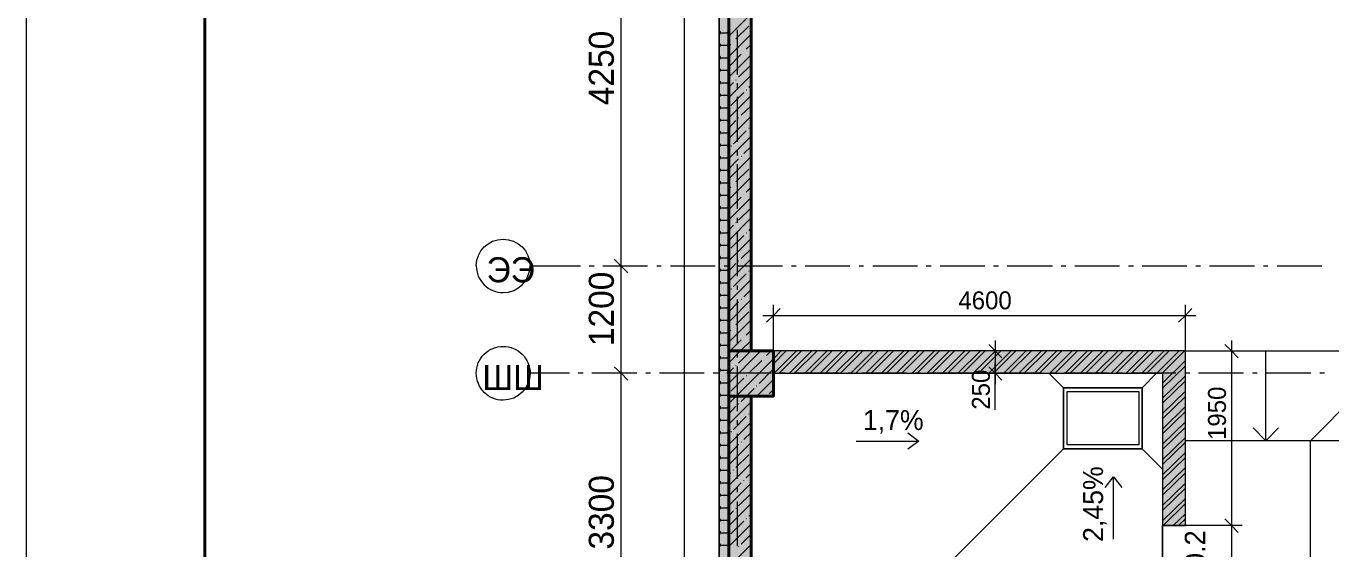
# Model space of a CAD drawing. Header units: millimetres. Extents: x -401725 to 250493, y 305116 to 802890.
# Drawn here: x -375136.78 to -375131.05, y 508983.5 to 508985.8 of the extents above; entities that cross this region are included whole.
import ezdxf

# ---------------------------------------------------------------- set-up
doc = ezdxf.new("R2010")
doc.units = ezdxf.units.MM
doc.layers.add('PDF _Геометрия', color=7, linetype='Continuous', true_color=0x1d1d1d)
doc.layers.add('PDF _Сплошная заливка', color=7, linetype='Continuous', true_color=0xffffff)
doc.layers.add('PDF _Текст', color=7, linetype='Continuous')

msp = doc.modelspace()

# ---------------------------------------------------------------- hatches: boundary and pattern name
at = {"layer": 'PDF _Сплошная заливка', "transparency": 33554559}
h = msp.add_hatch(color=256, dxfattribs=at)
h.paths.add_polyline_path([(-375131.6866, 508981.5958), (-375131.7866, 508981.5958), (-375131.7866, 508980.7725), (-375131.6866, 508980.7725)])
h.paths.add_polyline_path([(-375131.7866, 508983.6074), (-375131.6866, 508983.6074), (-375131.6866, 508984.3757), (-375131.7866, 508984.3757)])
h.paths.add_polyline_path([(-375131.7866, 508982.1658), (-375131.6866, 508982.1658), (-375131.6866, 508983.0358), (-375131.7866, 508983.0358)])

# ---------------------------------------------------------------- linework, layer by layer
at = {"layer": 'PDF _Геометрия', "color": 7, "lineweight": 18}
for points in [[(-375089.9816, 508991.2421), (-375136.7847, 508991.2421), (-375136.7847, 508958.1322)], [(-375134.1981, 508984.7788), (-375134.1681, 508984.7488), (-375134.1381, 508984.7188)], [(-375133.4681, 508984.5621), (-375133.4981, 508984.5321), (-375133.5281, 508984.5021)], [(-375131.6581, 508984.5621), (-375131.6864, 508984.5321), (-375131.7164, 508984.5021)], [(-375132.4931, 508984.3455), (-375132.5231, 508984.3754), (-375132.5514, 508984.4038)], [(-375131.4547, 508984.3455), (-375131.4831, 508984.3754), (-375131.5131, 508984.4038)], [(-375134.1981, 508984.3055), (-375134.1681, 508984.2771), (-375134.1381, 508984.2471)], [(-375132.4931, 508984.2471), (-375132.5231, 508984.2771), (-375132.5514, 508984.3055)], [(-375131.4547, 508983.5771), (-375131.4831, 508983.6071), (-375131.5131, 508983.6371)]]:
    msp.add_lwpolyline(points, dxfattribs=at)
at = {"layer": 'PDF _Геометрия', "color": 7, "lineweight": 40}
for points in [[(-375135.9981, 508958.3289), (-375135.9981, 508991.0459)], [(-375133.6947, 508983.0755), (-375133.6947, 508984.1771)]]:
    msp.add_lwpolyline(points, dxfattribs=at)
at = {"layer": 'PDF _Геометрия', "color": 7, "lineweight": 9}
for points in [[(-375112.9847, 508987.9021), (-375112.9847, 508988.0554), (-375133.8905, 508988.0554), (-375133.8905, 508975.6543)], [(-375133.7381, 508987.9021), (-375133.7381, 508975.8076), (-375133.7347, 508975.8076), (-375133.6964, 508975.8076), (-375133.6947, 508975.8076)], [(-375133.7347, 508975.8105), (-375133.7347, 508987.8983)], [(-375133.6964, 508987.86), (-375133.6964, 508975.8505), (-375133.6947, 508975.8505), (-375133.6947, 508983.0752)], [(-375133.6947, 508984.1771), (-375133.6947, 508987.8586)], [(-375134.1214, 508984.7488), (-375134.1681, 508984.7488), (-375134.1681, 508986.422)], [(-375133.6564, 508985.5921), (-375133.6564, 508985.7888)], [(-375133.6564, 508985.5321), (-375133.6564, 508985.5538)], [(-375133.6564, 508985.2955), (-375133.6564, 508985.4938)], [(-375133.6564, 508985.2355), (-375133.6564, 508985.2571)], [(-375133.6564, 508985.0005), (-375133.6564, 508985.1971)], [(-375133.6564, 508984.9388), (-375133.6564, 508984.9605)], [(-375133.6564, 508984.7038), (-375133.6564, 508984.9004)], [(-375134.3464, 508984.7488), (-375134.5681, 508984.7488)], [(-375134.2864, 508984.7488), (-375134.3081, 508984.7488)], [(-375134.0514, 508984.7488), (-375134.2481, 508984.7488)], [(-375134.1681, 508984.7488), (-375134.2097, 508984.7488)], [(-375134.1214, 508984.2771), (-375134.1681, 508984.2771), (-375134.1681, 508984.7488)], [(-375133.9914, 508984.7488), (-375134.0114, 508984.7488)], [(-375133.7547, 508984.7488), (-375133.9514, 508984.7488)], [(-375133.6947, 508984.7488), (-375133.7147, 508984.7488)], [(-375133.4581, 508984.7488), (-375133.6547, 508984.7488)], [(-375133.3981, 508984.7488), (-375133.4181, 508984.7488)], [(-375133.1614, 508984.7488), (-375133.3581, 508984.7488)], [(-375133.1014, 508984.7488), (-375133.1214, 508984.7488)], [(-375132.8647, 508984.7488), (-375133.0614, 508984.7488)], [(-375132.8047, 508984.7488), (-375132.8264, 508984.7488)], [(-375132.5681, 508984.7488), (-375132.7647, 508984.7488)], [(-375132.5081, 508984.7488), (-375132.5297, 508984.7488)], [(-375132.2714, 508984.7488), (-375132.4697, 508984.7488)], [(-375132.2114, 508984.7488), (-375132.2331, 508984.7488)], [(-375131.9764, 508984.7488), (-375132.1731, 508984.7488)], [(-375131.9147, 508984.7488), (-375131.9364, 508984.7488)], [(-375131.6797, 508984.7488), (-375131.8764, 508984.7488)], [(-375131.6197, 508984.7488), (-375131.6397, 508984.7488)], [(-375131.3831, 508984.7488), (-375131.5797, 508984.7488)], [(-375131.3231, 508984.7488), (-375131.3431, 508984.7488)], [(-375131.0864, 508984.7488), (-375131.2831, 508984.7488)], [(-375133.6564, 508984.6438), (-375133.6564, 508984.6638)], [(-375133.6564, 508984.4071), (-375133.6564, 508984.6038)], [(-375133.4981, 508984.3755), (-375133.4981, 508984.5321), (-375133.4981, 508984.5788)], [(-375131.6864, 508984.3755), (-375131.6864, 508984.5321), (-375131.6864, 508984.5788)], [(-375133.5447, 508984.5321), (-375131.6398, 508984.5321)], [(-375132.5231, 508984.4221), (-375132.5231, 508984.2288)], [(-375131.4831, 508984.4221), (-375131.4831, 508983.6072)], [(-375133.6564, 508984.3471), (-375133.6564, 508984.3671)], [(-375132.4814, 508984.3754), (-375132.5231, 508984.3754), (-375132.5697, 508984.3754)], [(-375131.6864, 508984.3754), (-375130.7431, 508984.3754)], [(-375131.6864, 508984.3754), (-375131.4831, 508984.3754), (-375131.4364, 508984.3754)], [(-375131.1364, 508980.7722), (-375131.1364, 508983.9805), (-375131.6864, 508983.9805), (-375131.6864, 508984.3754)], [(-375131.2764, 508984.0371), (-375131.3331, 508983.9805), (-375131.3331, 508984.3754)], [(-375131.1364, 508983.9805), (-375130.7431, 508984.3754)], [(-375133.6564, 508984.1105), (-375133.6564, 508984.3071)], [(-375132.5231, 508984.2905), (-375132.5231, 508984.3254)], [(-375132.5231, 508984.1171), (-375132.5231, 508984.2904)], [(-375134.3347, 508984.2771), (-375134.3564, 508984.2771)], [(-375134.0981, 508984.2771), (-375134.2964, 508984.2771)], [(-375134.1681, 508984.2771), (-375134.2097, 508984.2771)], [(-375134.1214, 508982.9771), (-375134.1681, 508982.9771), (-375134.1681, 508984.2771)], [(-375134.0381, 508984.2771), (-375134.0597, 508984.2771)], [(-375133.8031, 508984.2771), (-375133.9997, 508984.2771)], [(-375133.7414, 508984.2771), (-375133.7631, 508984.2771)], [(-375133.5064, 508984.2771), (-375133.7031, 508984.2771)], [(-375133.4981, 508984.2771), (-375131.7865, 508984.2771)], [(-375133.4981, 508984.2721), (-375133.4981, 508984.1771)], [(-375133.4464, 508984.2771), (-375133.4664, 508984.2771)], [(-375133.2097, 508984.2771), (-375133.4064, 508984.2771)], [(-375133.1497, 508984.2771), (-375133.1697, 508984.2771)], [(-375132.9131, 508984.2771), (-375133.1097, 508984.2771)], [(-375132.8531, 508984.2771), (-375132.8731, 508984.2771)], [(-375132.6164, 508984.2771), (-375132.8131, 508984.2771)], [(-375132.5564, 508984.2771), (-375132.5781, 508984.2771)], [(-375132.4814, 508984.2771), (-375132.5231, 508984.2771), (-375132.5697, 508984.2771)], [(-375132.3197, 508984.2771), (-375132.5164, 508984.2771)], [(-375132.2864, 508984.2771), (-375132.2231, 508984.2138), (-375131.8764, 508984.2138), (-375132.2231, 508984.2138)], [(-375132.2597, 508984.2771), (-375132.2814, 508984.2771)], [(-375132.0231, 508984.2771), (-375132.2214, 508984.2771)], [(-375131.9631, 508984.2771), (-375131.9847, 508984.2771)], [(-375131.7281, 508984.2771), (-375131.9247, 508984.2771)], [(-375131.8131, 508984.2771), (-375131.8764, 508984.2138), (-375131.8764, 508983.9455), (-375131.8764, 508984.2138)], [(-375131.6664, 508984.2771), (-375131.6881, 508984.2771)], [(-375131.4314, 508984.2771), (-375131.6281, 508984.2771)], [(-375131.3714, 508984.2771), (-375131.3914, 508984.2771)], [(-375131.1347, 508984.2771), (-375131.3314, 508984.2771)], [(-375131.0747, 508984.2771), (-375131.0947, 508984.2771)], [(-375133.5964, 508983.0755), (-375133.5964, 508984.1771)], [(-375131.8764, 508983.9455), (-375132.2231, 508983.9455), (-375132.2231, 508984.2138), (-375132.2231, 508983.9455), (-375133.1914, 508982.9772)], [(-375133.6564, 508984.0505), (-375133.6564, 508984.0705)], [(-375133.6564, 508983.8138), (-375133.6564, 508984.0104)], [(-375132.9064, 508984.0154), (-375132.8581, 508983.9788), (-375132.9064, 508983.9438)], [(-375131.3331, 508983.9805), (-375131.3881, 508984.0371)], [(-375133.1347, 508983.9788), (-375132.8581, 508983.9788)], [(-375132.223, 508983.9455), (-375131.8764, 508983.9455), (-375131.7864, 508983.8555)], [(-375131.6864, 508983.6071), (-375131.6864, 508983.9804)], [(-375130.2931, 508983.9805), (-375131.1364, 508983.9805)], [(-375133.6564, 508983.7538), (-375133.6564, 508983.7754)], [(-375132.0397, 508983.7755), (-375132.0031, 508983.8221), (-375131.9664, 508983.7755)], [(-375132.0031, 508983.5471), (-375132.0031, 508983.8221)], [(-375133.6564, 508983.5171), (-375133.6564, 508983.7138)], [(-375131.6864, 508983.6071), (-375131.7864, 508983.6071), (-375131.7864, 508983.0355)], [(-375131.7864, 508983.0355), (-375131.7864, 508983.6071)], [(-375131.4831, 508983.6071), (-375131.7297, 508983.6071)], [(-375131.4364, 508983.6071), (-375131.4831, 508983.6071), (-375131.4831, 508983.0355)]]:
    msp.add_lwpolyline(points, dxfattribs=at)
at = {"layer": 'PDF _Геометрия', "color": 7, "lineweight": 40}
for points in [[(-375133.6947, 508986.3238), (-375133.6947, 508984.3755), (-375133.5964, 508984.3755), (-375133.5964, 508986.3238)], [(-375133.4981, 508984.3754), (-375133.6947, 508984.3754), (-375133.6947, 508984.1771), (-375133.4981, 508984.1771)], [(-375133.6947, 508983.0755), (-375133.5964, 508983.0755), (-375133.5964, 508984.1771), (-375133.6947, 508984.1771)]]:
    msp.add_lwpolyline(points, close=True, dxfattribs=at)
at = {"layer": 'PDF _Геометрия', "lineweight": 9}
for points in [[(-375133.6947, 508985.7605), (-375133.5964, 508985.8588)], [(-375133.7347, 508985.7821), (-375133.7314, 508985.7755), (-375133.6997, 508985.7755)], [(-375133.7347, 508985.7671), (-375133.7314, 508985.7755)], [(-375133.6997, 508985.7755), (-375133.6964, 508985.7805)], [(-375133.6964, 508985.7688), (-375133.6997, 508985.7755)], [(-375133.6631, 508985.7488), (-375133.6064, 508985.8038)], [(-375133.7347, 508985.7271), (-375133.7314, 508985.7205), (-375133.6997, 508985.7205)], [(-375133.7347, 508985.7121), (-375133.7314, 508985.7205)], [(-375133.6997, 508985.7205), (-375133.6964, 508985.7255)], [(-375133.6964, 508985.7138), (-375133.6997, 508985.7205)], [(-375133.6947, 508985.6705), (-375133.5964, 508985.7688)], [(-375133.6947, 508985.7155), (-375133.6847, 508985.7255)], [(-375133.6731, 508985.7371), (-375133.6731, 508985.7371)], [(-375133.6181, 508985.7038), (-375133.5964, 508985.7238)], [(-375133.7347, 508985.6721), (-375133.7314, 508985.6655), (-375133.6997, 508985.6655)], [(-375133.7347, 508985.6571), (-375133.7314, 508985.6655)], [(-375133.6997, 508985.6655), (-375133.6964, 508985.6705)], [(-375133.6964, 508985.6588), (-375133.6997, 508985.6655)], [(-375133.6947, 508985.6255), (-375133.6397, 508985.6804)], [(-375133.6947, 508985.5805), (-375133.5964, 508985.6788)], [(-375133.6281, 508985.6921), (-375133.6281, 508985.6921)], [(-375133.7347, 508985.6171), (-375133.7314, 508985.6105), (-375133.6997, 508985.6105)], [(-375133.7347, 508985.6021), (-375133.7314, 508985.6105)], [(-375133.6997, 508985.6105), (-375133.6964, 508985.6155)], [(-375133.6964, 508985.6038), (-375133.6997, 508985.6105)], [(-375133.6514, 508985.5805), (-375133.5964, 508985.6338)], [(-375133.7347, 508985.5621), (-375133.7314, 508985.5555), (-375133.6997, 508985.5555)], [(-375133.7347, 508985.5471), (-375133.7314, 508985.5555)], [(-375133.6997, 508985.5555), (-375133.6964, 508985.5605)], [(-375133.6964, 508985.5488), (-375133.6997, 508985.5555)], [(-375133.6947, 508985.4905), (-375133.5964, 508985.5888)], [(-375133.6947, 508985.5355), (-375133.6731, 508985.5571)], [(-375133.6631, 508985.5688), (-375133.6614, 508985.5688)], [(-375133.7347, 508985.5071), (-375133.7314, 508985.5005), (-375133.6997, 508985.5005)], [(-375133.7347, 508985.4921), (-375133.7314, 508985.5005)], [(-375133.6997, 508985.5005), (-375133.6964, 508985.5055)], [(-375133.6964, 508985.4938), (-375133.6997, 508985.5005)], [(-375133.6947, 508985.4005), (-375133.5964, 508985.4988)], [(-375133.6847, 508985.4555), (-375133.6281, 508985.5121)], [(-375133.6181, 508985.5238), (-375133.6164, 508985.5238)], [(-375133.6064, 508985.5355), (-375133.5964, 508985.5438)], [(-375133.7347, 508985.4521), (-375133.7314, 508985.4455), (-375133.6997, 508985.4455)], [(-375133.7347, 508985.4371), (-375133.7314, 508985.4455)], [(-375133.6997, 508985.4455), (-375133.6964, 508985.4505)], [(-375133.6964, 508985.4388), (-375133.6997, 508985.4455)], [(-375133.6947, 508985.4455), (-375133.6947, 508985.4455)], [(-375133.6397, 508985.4121), (-375133.5964, 508985.4538)], [(-375133.7347, 508985.3971), (-375133.7314, 508985.3905), (-375133.6997, 508985.3905)], [(-375133.7347, 508985.3821), (-375133.7314, 508985.3905)], [(-375133.6997, 508985.3905), (-375133.6964, 508985.3955)], [(-375133.6964, 508985.3838), (-375133.6997, 508985.3905)], [(-375133.6947, 508985.3105), (-375133.5964, 508985.4088)], [(-375133.6947, 508985.3555), (-375133.6631, 508985.3888)], [(-375133.6514, 508985.4005), (-375133.6497, 508985.4005)], [(-375133.7347, 508985.3421), (-375133.7314, 508985.3355), (-375133.6997, 508985.3355)], [(-375133.7347, 508985.3271), (-375133.7314, 508985.3355)], [(-375133.6997, 508985.3355), (-375133.6964, 508985.3405)], [(-375133.6964, 508985.3288), (-375133.6997, 508985.3355)], [(-375133.6947, 508985.2221), (-375133.5964, 508985.3204)], [(-375133.6731, 508985.2871), (-375133.6181, 508985.3438)], [(-375133.6064, 508985.3555), (-375133.6047, 508985.3555)], [(-375133.7347, 508985.2871), (-375133.7314, 508985.2805), (-375133.6997, 508985.2805)], [(-375133.7347, 508985.2721), (-375133.7314, 508985.2805)], [(-375133.6997, 508985.2805), (-375133.6964, 508985.2855)], [(-375133.6964, 508985.2738), (-375133.6997, 508985.2805)], [(-375133.6847, 508985.2771), (-375133.6831, 508985.2771)], [(-375133.6281, 508985.2438), (-375133.5964, 508985.2754)], [(-375133.7347, 508985.2321), (-375133.7314, 508985.2255), (-375133.6997, 508985.2255)], [(-375133.7347, 508985.2171), (-375133.7314, 508985.2255)], [(-375133.6997, 508985.2255), (-375133.6964, 508985.2305)], [(-375133.6964, 508985.2188), (-375133.6997, 508985.2255)], [(-375133.6947, 508985.1321), (-375133.5964, 508985.2304)], [(-375133.6947, 508985.1771), (-375133.6514, 508985.2204)], [(-375133.6397, 508985.2321), (-375133.6381, 508985.2321)], [(-375133.7347, 508985.1771), (-375133.7314, 508985.1705), (-375133.6997, 508985.1705)], [(-375133.7347, 508985.1621), (-375133.7314, 508985.1705)], [(-375133.6997, 508985.1705), (-375133.6964, 508985.1755)], [(-375133.6964, 508985.1638), (-375133.6997, 508985.1705)], [(-375133.6631, 508985.1188), (-375133.6064, 508985.1754)], [(-375133.7347, 508985.1221), (-375133.7314, 508985.1155), (-375133.6997, 508985.1155)], [(-375133.7347, 508985.1071), (-375133.7314, 508985.1155)], [(-375133.6997, 508985.1155), (-375133.6964, 508985.1205)], [(-375133.6964, 508985.1088), (-375133.6997, 508985.1155)], [(-375133.6947, 508985.0421), (-375133.5964, 508985.1404)], [(-375133.6947, 508985.0871), (-375133.6847, 508985.0971)], [(-375133.6731, 508985.1088), (-375133.6731, 508985.1088)], [(-375133.6181, 508985.0738), (-375133.5964, 508985.0955)], [(-375133.7347, 508985.0671), (-375133.7314, 508985.0605), (-375133.6997, 508985.0605)], [(-375133.7347, 508985.0521), (-375133.7314, 508985.0605)], [(-375133.6997, 508985.0605), (-375133.6964, 508985.0655)], [(-375133.6964, 508985.0538), (-375133.6997, 508985.0605)], [(-375133.6947, 508984.9971), (-375133.6397, 508985.0521)], [(-375133.6947, 508984.9521), (-375133.5964, 508985.0504)], [(-375133.6281, 508985.0638), (-375133.6281, 508985.0638)], [(-375133.7347, 508985.0121), (-375133.7314, 508985.0055), (-375133.6997, 508985.0055)], [(-375133.7347, 508984.9971), (-375133.7314, 508985.0055)], [(-375133.6997, 508985.0055), (-375133.6964, 508985.0105)], [(-375133.6964, 508984.9988), (-375133.6997, 508985.0055)], [(-375133.6514, 508984.9505), (-375133.5964, 508985.0054)], [(-375133.7347, 508984.9571), (-375133.7314, 508984.9505), (-375133.6997, 508984.9505)], [(-375133.7347, 508984.9421), (-375133.7314, 508984.9505)], [(-375133.6997, 508984.9505), (-375133.6964, 508984.9555)], [(-375133.6964, 508984.9438), (-375133.6997, 508984.9505)], [(-375133.6947, 508984.8621), (-375133.5964, 508984.9604)], [(-375133.6947, 508984.9071), (-375133.6731, 508984.9288)], [(-375133.6631, 508984.9405), (-375133.6614, 508984.9405)], [(-375133.6064, 508984.9055), (-375133.5964, 508984.9155)], [(-375133.7347, 508984.9021), (-375133.7314, 508984.8955), (-375133.6997, 508984.8955)], [(-375133.7347, 508984.8871), (-375133.7314, 508984.8955)], [(-375133.6997, 508984.8955), (-375133.6964, 508984.9005)], [(-375133.6964, 508984.8888), (-375133.6997, 508984.8955)], [(-375133.6947, 508984.7721), (-375133.5964, 508984.8704)], [(-375133.6847, 508984.8271), (-375133.6281, 508984.8838)], [(-375133.6181, 508984.8955), (-375133.6164, 508984.8955)], [(-375133.7347, 508984.8471), (-375133.7314, 508984.8405), (-375133.6997, 508984.8405)], [(-375133.7347, 508984.8321), (-375133.7314, 508984.8405)], [(-375133.6997, 508984.8405), (-375133.6964, 508984.8455)], [(-375133.6964, 508984.8338), (-375133.6997, 508984.8405)], [(-375133.6947, 508984.8171), (-375133.6947, 508984.8171)], [(-375133.6397, 508984.7821), (-375133.5964, 508984.8254)], [(-375133.7347, 508984.7921), (-375133.7314, 508984.7855), (-375133.6997, 508984.7855)], [(-375133.7347, 508984.7771), (-375133.7314, 508984.7855)], [(-375133.6997, 508984.7855), (-375133.6964, 508984.7905)], [(-375133.6964, 508984.7788), (-375133.6997, 508984.7855)], [(-375133.6947, 508984.6821), (-375133.5964, 508984.7804)], [(-375133.6947, 508984.7271), (-375133.6631, 508984.7604)], [(-375133.6514, 508984.7721), (-375133.6497, 508984.7721)], [(-375133.7347, 508984.7371), (-375133.7314, 508984.7305), (-375133.6997, 508984.7305)], [(-375133.7347, 508984.7221), (-375133.7314, 508984.7305)], [(-375133.6997, 508984.7305), (-375133.6964, 508984.7355)], [(-375133.6964, 508984.7238), (-375133.6997, 508984.7305)], [(-375133.6947, 508984.5921), (-375133.5964, 508984.6904)], [(-375133.6731, 508984.6588), (-375133.6181, 508984.7154)], [(-375133.6064, 508984.7271), (-375133.6047, 508984.7271)], [(-375133.7347, 508984.6821), (-375133.7314, 508984.6755), (-375133.6997, 508984.6755)], [(-375133.7347, 508984.6671), (-375133.7314, 508984.6755)], [(-375133.7347, 508984.6271), (-375133.7314, 508984.6205), (-375133.6997, 508984.6205)], [(-375133.6997, 508984.6755), (-375133.6964, 508984.6805)], [(-375133.6964, 508984.6688), (-375133.6997, 508984.6755)], [(-375133.6847, 508984.6488), (-375133.6831, 508984.6488)], [(-375133.6281, 508984.6138), (-375133.5964, 508984.6454)], [(-375133.7347, 508984.6121), (-375133.7314, 508984.6205)], [(-375133.7347, 508984.5721), (-375133.7314, 508984.5655), (-375133.6997, 508984.5655)], [(-375133.6997, 508984.6205), (-375133.6964, 508984.6255)], [(-375133.6964, 508984.6138), (-375133.6997, 508984.6205)], [(-375133.6997, 508984.5655), (-375133.6964, 508984.5705)], [(-375133.6947, 508984.5021), (-375133.5964, 508984.6021)], [(-375133.6947, 508984.5471), (-375133.6514, 508984.5921)], [(-375133.6397, 508984.6038), (-375133.6381, 508984.6038)], [(-375133.7347, 508984.5571), (-375133.7314, 508984.5655)], [(-375133.7347, 508984.5171), (-375133.7314, 508984.5105), (-375133.6997, 508984.5105)], [(-375133.6964, 508984.5588), (-375133.6997, 508984.5655)], [(-375133.6997, 508984.5105), (-375133.6964, 508984.5155)], [(-375133.6947, 508984.4138), (-375133.5964, 508984.5121)], [(-375133.6631, 508984.4905), (-375133.6064, 508984.5471)], [(-375133.7347, 508984.5021), (-375133.7314, 508984.5105)], [(-375133.7347, 508984.4621), (-375133.7314, 508984.4555), (-375133.6997, 508984.4555)], [(-375133.7347, 508984.4471), (-375133.7314, 508984.4555)], [(-375133.6964, 508984.5038), (-375133.6997, 508984.5105)], [(-375133.6997, 508984.4555), (-375133.6964, 508984.4605)], [(-375133.6964, 508984.4488), (-375133.6997, 508984.4555)], [(-375133.6947, 508984.4588), (-375133.6847, 508984.4688)], [(-375133.6731, 508984.4805), (-375133.6731, 508984.4805)], [(-375133.6181, 508984.4455), (-375133.5964, 508984.4671)], [(-375133.7347, 508984.4071), (-375133.7314, 508984.4005), (-375133.6997, 508984.4005)], [(-375133.7347, 508984.3921), (-375133.7314, 508984.4005)], [(-375133.6997, 508984.4005), (-375133.6964, 508984.4055)], [(-375133.6964, 508984.3938), (-375133.6997, 508984.4005)], [(-375133.6881, 508984.3754), (-375133.6397, 508984.4238)], [(-375133.6431, 508984.3754), (-375133.5964, 508984.4221)], [(-375133.6281, 508984.4355), (-375133.6281, 508984.4355)], [(-375133.7347, 508984.3521), (-375133.7314, 508984.3455), (-375133.6997, 508984.3455)], [(-375133.7347, 508984.3371), (-375133.7314, 508984.3455)], [(-375133.6997, 508984.3455), (-375133.6964, 508984.3505)], [(-375133.6964, 508984.3388), (-375133.6997, 508984.3455)], [(-375133.6947, 508984.3688), (-375133.6881, 508984.3754)], [(-375133.6947, 508984.3238), (-375133.6431, 508984.3754)], [(-375133.6947, 508984.2338), (-375133.5531, 508984.3754)], [(-375133.6614, 508984.1771), (-375133.4981, 508984.3404)], [(-375133.6514, 508984.3221), (-375133.5981, 508984.3754)], [(-375133.5981, 508984.3754), (-375133.5964, 508984.3771)], [(-375133.5381, 508984.3455), (-375133.5381, 508984.3455)], [(-375133.5281, 508984.3555), (-375133.5081, 508984.3754)], [(-375133.7347, 508984.2971), (-375133.7314, 508984.2905), (-375133.6997, 508984.2905)], [(-375133.7347, 508984.2821), (-375133.7314, 508984.2905)], [(-375133.6997, 508984.2905), (-375133.6964, 508984.2955)], [(-375133.6964, 508984.2838), (-375133.6997, 508984.2905)], [(-375133.6947, 508984.2788), (-375133.6731, 508984.3005)], [(-375133.6631, 508984.3105), (-375133.6614, 508984.3121)], [(-375133.6064, 508984.2771), (-375133.5497, 508984.3338)], [(-375133.5614, 508984.2321), (-375133.5047, 508984.2888)], [(-375133.7347, 508984.2421), (-375133.7314, 508984.2355), (-375133.6997, 508984.2355)], [(-375133.7347, 508984.2271), (-375133.7314, 508984.2355)], [(-375133.6997, 508984.2355), (-375133.6964, 508984.2405)], [(-375133.6964, 508984.2288), (-375133.6997, 508984.2355)], [(-375133.6847, 508984.1988), (-375133.6281, 508984.2554)], [(-375133.6181, 508984.2671), (-375133.6164, 508984.2671)], [(-375133.5714, 508984.1771), (-375133.4981, 508984.2504)], [(-375133.7347, 508984.1871), (-375133.7314, 508984.1805), (-375133.6997, 508984.1805)], [(-375133.7347, 508984.1721), (-375133.7314, 508984.1805)], [(-375133.6997, 508984.1805), (-375133.6964, 508984.1855)], [(-375133.6964, 508984.1738), (-375133.6997, 508984.1805)], [(-375133.6947, 508984.1888), (-375133.6947, 508984.1888)], [(-375133.6947, 508984.1438), (-375133.6614, 508984.1771)], [(-375133.6397, 508984.1538), (-375133.6164, 508984.1771)], [(-375133.6164, 508984.1771), (-375133.5831, 508984.2104)], [(-375133.5731, 508984.2221), (-375133.5714, 508984.2221)], [(-375133.5164, 508984.1871), (-375133.4981, 508984.2055)], [(-375133.7347, 508984.1321), (-375133.7314, 508984.1255), (-375133.6997, 508984.1255)], [(-375133.7347, 508984.1171), (-375133.7314, 508984.1255)], [(-375133.6997, 508984.1255), (-375133.6964, 508984.1305)], [(-375133.6964, 508984.1188), (-375133.6997, 508984.1255)], [(-375133.6947, 508984.0538), (-375133.5964, 508984.1521)], [(-375133.6947, 508984.0988), (-375133.6631, 508984.1321)], [(-375133.6514, 508984.1421), (-375133.6497, 508984.1438)], [(-375133.7347, 508984.0771), (-375133.7314, 508984.0705), (-375133.6997, 508984.0705)], [(-375133.7347, 508984.0621), (-375133.7314, 508984.0705)], [(-375133.6997, 508984.0705), (-375133.6964, 508984.0755)], [(-375133.6964, 508984.0638), (-375133.6997, 508984.0705)], [(-375133.6947, 508983.9638), (-375133.5964, 508984.0621)], [(-375133.6731, 508984.0305), (-375133.6181, 508984.0871)], [(-375133.6064, 508984.0988), (-375133.6047, 508984.0988)], [(-375133.7347, 508984.0221), (-375133.7314, 508984.0155), (-375133.6997, 508984.0155)], [(-375133.7347, 508984.0071), (-375133.7314, 508984.0155)], [(-375133.6997, 508984.0155), (-375133.6964, 508984.0205)], [(-375133.6964, 508984.0088), (-375133.6997, 508984.0155)], [(-375133.6847, 508984.0188), (-375133.6831, 508984.0205)], [(-375133.6281, 508983.9855), (-375133.5964, 508984.0171)], [(-375133.7347, 508983.9671), (-375133.7314, 508983.9605), (-375133.6997, 508983.9605)], [(-375133.7347, 508983.9521), (-375133.7314, 508983.9605)], [(-375133.6997, 508983.9605), (-375133.6964, 508983.9655)], [(-375133.6964, 508983.9538), (-375133.6997, 508983.9605)], [(-375133.6947, 508983.8738), (-375133.5964, 508983.9721)], [(-375133.6947, 508983.9188), (-375133.6514, 508983.9638)], [(-375133.6397, 508983.9738), (-375133.6381, 508983.9755)], [(-375133.7347, 508983.9121), (-375133.7314, 508983.9055), (-375133.6997, 508983.9055)], [(-375133.7347, 508983.8971), (-375133.7314, 508983.9055)], [(-375133.6997, 508983.9055), (-375133.6964, 508983.9105)], [(-375133.6964, 508983.8988), (-375133.6997, 508983.9055)], [(-375133.6947, 508983.7838), (-375133.5964, 508983.8821)], [(-375133.6631, 508983.8621), (-375133.6064, 508983.9188)], [(-375133.7347, 508983.8571), (-375133.7314, 508983.8505), (-375133.6997, 508983.8505)], [(-375133.7347, 508983.8421), (-375133.7314, 508983.8505)], [(-375133.6997, 508983.8505), (-375133.6964, 508983.8555)], [(-375133.6964, 508983.8438), (-375133.6997, 508983.8505)], [(-375133.6947, 508983.8288), (-375133.6847, 508983.8405)], [(-375133.6731, 508983.8505), (-375133.6731, 508983.8521)], [(-375133.6181, 508983.8171), (-375133.5964, 508983.8388)], [(-375133.7347, 508983.8021), (-375133.7314, 508983.7955), (-375133.6997, 508983.7955)], [(-375133.7347, 508983.7871), (-375133.7314, 508983.7955)], [(-375133.6997, 508983.7955), (-375133.6964, 508983.8005)], [(-375133.6964, 508983.7888), (-375133.6997, 508983.7955)], [(-375133.6947, 508983.7388), (-375133.6397, 508983.7954)], [(-375133.6947, 508983.6955), (-375133.5964, 508983.7938)], [(-375133.6281, 508983.8055), (-375133.6281, 508983.8071)], [(-375133.7347, 508983.7471), (-375133.7314, 508983.7405), (-375133.6997, 508983.7405)], [(-375133.7347, 508983.7321), (-375133.7314, 508983.7405)], [(-375133.6997, 508983.7405), (-375133.6964, 508983.7455)], [(-375133.6964, 508983.7338), (-375133.6997, 508983.7405)], [(-375133.6514, 508983.6938), (-375133.5964, 508983.7488)], [(-375133.7347, 508983.6921), (-375133.7314, 508983.6855), (-375133.6997, 508983.6855)], [(-375133.7347, 508983.6771), (-375133.7314, 508983.6855)], [(-375133.6997, 508983.6855), (-375133.6964, 508983.6905)], [(-375133.6964, 508983.6805), (-375133.6997, 508983.6855)], [(-375133.6947, 508983.6055), (-375133.5964, 508983.7038)], [(-375133.6947, 508983.6505), (-375133.6731, 508983.6721)], [(-375133.6631, 508983.6821), (-375133.6614, 508983.6838)], [(-375133.6064, 508983.6488), (-375133.5964, 508983.6588)], [(-375133.7347, 508983.6371), (-375133.7314, 508983.6305), (-375133.6997, 508983.6305)], [(-375133.7347, 508983.6221), (-375133.7314, 508983.6305)], [(-375133.6997, 508983.6305), (-375133.6964, 508983.6355)], [(-375133.6964, 508983.6255), (-375133.6997, 508983.6305)], [(-375133.6947, 508983.5155), (-375133.5964, 508983.6138)], [(-375133.6847, 508983.5705), (-375133.6281, 508983.6271)], [(-375133.6181, 508983.6371), (-375133.6164, 508983.6388)], [(-375133.7347, 508983.5821), (-375133.7314, 508983.5755), (-375133.6997, 508983.5755)], [(-375133.7347, 508983.5671), (-375133.7314, 508983.5755)], [(-375133.6997, 508983.5755), (-375133.6964, 508983.5805)], [(-375133.6964, 508983.5705), (-375133.6997, 508983.5755)], [(-375133.6947, 508983.5605), (-375133.6947, 508983.5605)], [(-375133.6397, 508983.5255), (-375133.5964, 508983.5688)], [(-375133.7347, 508983.5271), (-375133.7314, 508983.5205), (-375133.6997, 508983.5205)], [(-375133.7347, 508983.5121), (-375133.7314, 508983.5205)], [(-375133.6997, 508983.5205), (-375133.6964, 508983.5255)], [(-375133.6964, 508983.5155), (-375133.6997, 508983.5205)], [(-375133.6947, 508983.4255), (-375133.5964, 508983.5238)], [(-375133.6514, 508983.5138), (-375133.6497, 508983.5155)]]:
    msp.add_lwpolyline(points, dxfattribs=at)
at = {"layer": 'PDF _Геометрия', "color": 7, "lineweight": 9}
for points in [[(-375134.8047, 508984.7505, 0.417263), (-375134.6864, 508984.6321, 0.411972), (-375134.5681, 508984.7505)], [(-375134.3947, 508984.2771), (-375134.5681, 508984.2771, -0.411972), (-375134.6864, 508984.1588, -0.417263), (-375134.8047, 508984.2771, -0.422535), (-375134.6864, 508984.3954, -0.417263), (-375134.5681, 508984.2771)]]:
    msp.add_lwpolyline(points, format="xyb", dxfattribs=at)
at = {"layer": 'PDF _Геометрия', "color": 24, "lineweight": 9, "true_color": 0x8f1d1d}
for points in [[(-375133.4981, 508984.3405), (-375133.4647, 508984.3754)], [(-375133.4981, 508984.3188), (-375133.4414, 508984.3754)], [(-375133.4947, 508984.2771), (-375133.3964, 508984.3754)], [(-375133.4731, 508984.2771), (-375133.3747, 508984.3754)], [(-375133.4281, 508984.2771), (-375133.3297, 508984.3754)], [(-375133.4047, 508984.2771), (-375133.3064, 508984.3754)], [(-375133.3597, 508984.2771), (-375133.2614, 508984.3754)], [(-375133.3381, 508984.2771), (-375133.2397, 508984.3754)], [(-375133.2931, 508984.2771), (-375133.1947, 508984.3754)], [(-375133.2697, 508984.2771), (-375133.1714, 508984.3754)], [(-375133.2264, 508984.2771), (-375133.1264, 508984.3754)], [(-375133.2031, 508984.2771), (-375133.1047, 508984.3754)], [(-375133.1581, 508984.2771), (-375133.0597, 508984.3754)], [(-375133.1364, 508984.2771), (-375133.0381, 508984.3754)], [(-375133.0914, 508984.2771), (-375132.9931, 508984.3754)], [(-375133.0681, 508984.2771), (-375132.9697, 508984.3754)], [(-375133.0231, 508984.2771), (-375132.9247, 508984.3754)], [(-375133.0014, 508984.2771), (-375132.9031, 508984.3754)], [(-375132.9564, 508984.2771), (-375132.8581, 508984.3754)], [(-375132.9331, 508984.2771), (-375132.8347, 508984.3754)], [(-375132.8881, 508984.2771), (-375132.7897, 508984.3754)], [(-375132.8664, 508984.2771), (-375132.7681, 508984.3754)], [(-375132.8214, 508984.2771), (-375132.7231, 508984.3754)], [(-375132.7997, 508984.2771), (-375132.7014, 508984.3754)], [(-375132.7547, 508984.2771), (-375132.6564, 508984.3754)], [(-375132.7314, 508984.2771), (-375132.6331, 508984.3754)], [(-375132.6864, 508984.2771), (-375132.5881, 508984.3754)], [(-375132.6647, 508984.2771), (-375132.5664, 508984.3754)], [(-375132.6197, 508984.2771), (-375132.5214, 508984.3754)], [(-375132.5964, 508984.2771), (-375132.4981, 508984.3754)], [(-375132.5514, 508984.2771), (-375132.4531, 508984.3754)], [(-375132.5297, 508984.2771), (-375132.4314, 508984.3754)], [(-375132.4847, 508984.2771), (-375132.3864, 508984.3754)], [(-375132.4631, 508984.2771), (-375132.3631, 508984.3754)], [(-375132.4181, 508984.2771), (-375132.3197, 508984.3754)], [(-375132.3947, 508984.2771), (-375132.2964, 508984.3754)], [(-375132.3497, 508984.2771), (-375132.2514, 508984.3754)], [(-375132.3281, 508984.2771), (-375132.2297, 508984.3754)], [(-375132.2831, 508984.2771), (-375132.1847, 508984.3754)], [(-375132.2597, 508984.2771), (-375132.1614, 508984.3754)], [(-375132.2147, 508984.2771), (-375132.1164, 508984.3754)], [(-375132.1931, 508984.2771), (-375132.0947, 508984.3754)], [(-375132.1481, 508984.2771), (-375132.0497, 508984.3754)], [(-375132.1247, 508984.2771), (-375132.0264, 508984.3754)], [(-375132.0814, 508984.2771), (-375131.9814, 508984.3754)], [(-375132.0581, 508984.2771), (-375131.9597, 508984.3754)], [(-375132.0131, 508984.2771), (-375131.9147, 508984.3754)], [(-375131.9914, 508984.2771), (-375131.8931, 508984.3754)], [(-375131.9464, 508984.2771), (-375131.8481, 508984.3754)], [(-375131.9231, 508984.2771), (-375131.8247, 508984.3754)], [(-375131.8781, 508984.2771), (-375131.7864, 508984.3688)], [(-375131.8564, 508984.2771), (-375131.7864, 508984.3471)], [(-375131.7881, 508984.2771), (-375131.7864, 508984.2788), (-375131.6897, 508984.3754)], [(-375131.7864, 508984.3688), (-375131.7797, 508984.3754)], [(-375131.7864, 508984.3021), (-375131.7131, 508984.3754)], [(-375131.7864, 508984.3471), (-375131.7581, 508984.3754)], [(-375131.8114, 508984.2771), (-375131.7864, 508984.3021)], [(-375131.7864, 508984.2338), (-375131.6864, 508984.3338)], [(-375131.7864, 508984.2121), (-375131.6864, 508984.3104)], [(-375131.7864, 508984.1671), (-375131.6864, 508984.2654)], [(-375131.7864, 508984.1455), (-375131.6864, 508984.2438)], [(-375131.7864, 508984.1005), (-375131.6864, 508984.1988)], [(-375131.7864, 508984.0771), (-375131.6864, 508984.1754)], [(-375131.7864, 508984.0321), (-375131.6864, 508984.1304)], [(-375131.7864, 508984.0105), (-375131.6864, 508984.1088)], [(-375131.7864, 508983.9655), (-375131.6864, 508984.0638)], [(-375131.7864, 508983.9421), (-375131.6864, 508984.0404)], [(-375131.7864, 508983.8971), (-375131.6864, 508983.9954)], [(-375131.7864, 508983.8755), (-375131.6864, 508983.9738)], [(-375131.7864, 508983.8305), (-375131.6864, 508983.9288)], [(-375131.7864, 508983.8088), (-375131.6864, 508983.9071)], [(-375131.7864, 508983.7638), (-375131.6864, 508983.8621)], [(-375131.7864, 508983.7405), (-375131.6864, 508983.8388)], [(-375131.7864, 508983.6955), (-375131.6864, 508983.7938)], [(-375131.7864, 508983.6738), (-375131.6864, 508983.7721)], [(-375131.7864, 508983.6288), (-375131.6864, 508983.7271)], [(-375131.7847, 508983.6071), (-375131.6864, 508983.7038)], [(-375131.7397, 508983.6071), (-375131.6864, 508983.6588)], [(-375131.7164, 508983.6071), (-375131.6864, 508983.6371)]]:
    msp.add_lwpolyline(points, dxfattribs=at)
at = {"layer": 'PDF _Геометрия', "color": 16, "lineweight": 20, "true_color": 0x800000}
for points in [[(-375131.7864, 508984.3754), (-375133.498, 508984.3754), (-375133.498, 508984.2771)], [(-375131.7864, 508984.2771), (-375131.7864, 508983.6071), (-375131.6864, 508983.6071), (-375131.6864, 508984.3754), (-375131.7864, 508984.3754)], [(-375133.4981, 508984.2771), (-375131.7865, 508984.2771)]]:
    msp.add_lwpolyline(points, dxfattribs=at)
at = {"layer": 'PDF _Геометрия', "color": 7, "lineweight": 9}
msp.add_lwpolyline([(-375132.2064, 508984.1971), (-375131.8914, 508984.1971), (-375131.8914, 508983.9621), (-375132.2064, 508983.9621)], close=True, dxfattribs=at)
for points in [[(-375134.8047, 508984.7505), (-375134.8047, 508984.8154), (-375134.7531, 508984.8671), (-375134.6864, 508984.8671)], [(-375134.6864, 508984.8671), (-375134.6214, 508984.8671), (-375134.5681, 508984.8154), (-375134.5681, 508984.7505)]]:
    msp.add_open_spline(points, degree=3, dxfattribs=at)
at = {"layer": 'PDF _Сплошная заливка', "lineweight": 5, "transparency": 33554559}
for points in [[(-375133.7349, 508987.8989), (-375133.7349, 508975.8111), (-375133.6965, 508987.8989), (-375133.6965, 508975.8111)], [(-375133.6949, 508986.324), (-375133.6949, 508984.3757), (-375133.5965, 508986.324), (-375133.5965, 508984.3757)], [(-375133.6949, 508984.3757), (-375133.6949, 508984.1774), (-375133.4982, 508984.3757), (-375133.4982, 508984.1774)], [(-375133.4982, 508984.3757), (-375133.4982, 508984.2774), (-375131.7866, 508984.3757), (-375131.7866, 508984.2774)], [(-375133.6949, 508984.1774), (-375133.6949, 508983.0758), (-375133.5965, 508984.1774), (-375133.5965, 508983.0758)]]:
    msp.add_solid(points, dxfattribs=at)

# ---------------------------------------------------------------- texts
at = {"layer": 'PDF _Текст', "attachment_point": 4, "rotation": 90, "style": ''}
for s, insert, char_height in [('4250', (-375134.2542, 508985.4567), 0.11009), ('1200', (-375134.2542, 508984.3968), 0.11009), ('250', (-375132.5852, 508984.1171), 0.07891), ('1950', (-375131.5469, 508983.9838), 0.07891), ('3300', (-375134.2542, 508983.5018), 0.11009), ('2,45%', (-375132.0842, 508983.5355), 0.08768), ('ПР-0.2', (-375131.6434, 508983.2138), 0.08971)]:
    msp.add_mtext(s, dxfattribs=dict(at, insert=insert, char_height=char_height))
at = {"layer": 'PDF _Текст', "attachment_point": 4, "style": ''}
for s, insert, char_height in [('ЭЭ', (-375134.7597, 508984.7318), 0.11034), ('4600', (-375132.6847, 508984.5976), 0.07891), ('ШШ', (-375134.7781, 508984.2584), 0.11034), ('1,7%', (-375133.1047, 508984.0632), 0.08768)]:
    msp.add_mtext(s, dxfattribs=dict(at, insert=insert, char_height=char_height))

doc.saveas('drawing.dxf')
